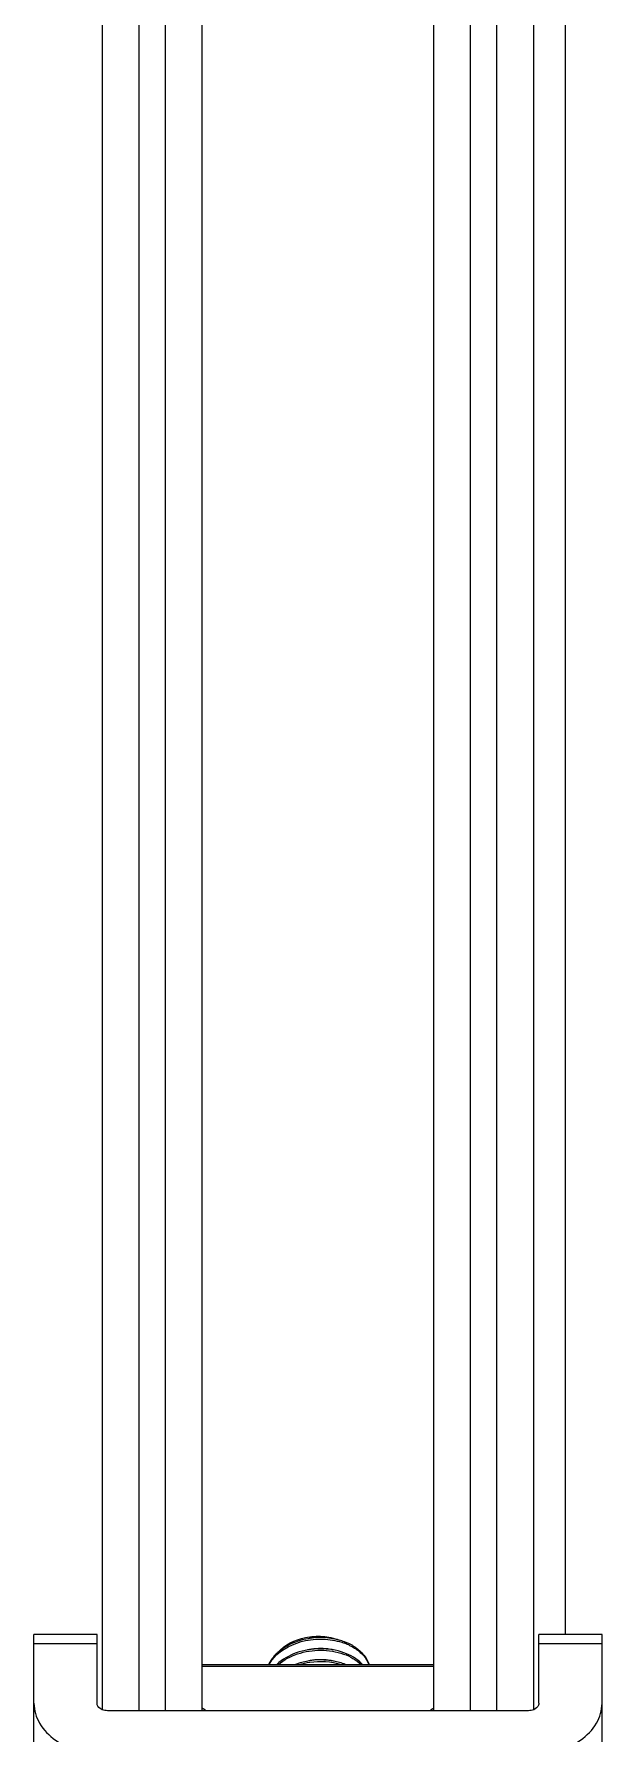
# Model space of a CAD drawing. Extents: x 12300 to 361047, y -1498650 to 1244242.
# Drawn here: x 266763 to 266956, y 111841 to 112418 of the extents above; entities that cross this region are included whole.
import ezdxf

# ---------------------------------------------------------------- set-up
doc = ezdxf.new("R2010")
doc.units = 0
doc.header["$LTSCALE"] = 1000
doc.header["$MEASUREMENT"] = 0
doc.layers.get('0').update_dxf_attribs({"color": 8, "linetype": 'CONTINUOUS'})
doc.layers.add('TEXT', color=3, linetype='CONTINUOUS')

# ---------------------------------------------------------------- blocks, each defined once
blk = doc.blocks.new('KZDJ')
at = {"layer": 'TEXT', "linetype": 'Continuous'}
for p, q in [((2419829.5, 263665.43), (2419829.5, 264685.78)), ((2419845.15, 263664.97), (2419845.15, 264685.78)), ((2419856.33, 263664.97), (2419856.33, 264685.78)), ((2419871.99, 263664.97), (2419871.99, 264685.78)), ((2419970.37, 263664.97), (2419970.37, 264685.78)), ((2419986.03, 263664.97), (2419986.03, 264685.78)), ((2419997.21, 263664.97), (2419997.21, 264685.78)), ((2420012.86, 263665.43), (2420012.86, 264685.78)), ((2420026.28, 264677.05), (2420026.28, 263697.36)), ((2419800.43, 263478.39), (2419800.43, 263697.36)), ((2419827.26, 263697.36), (2419800.43, 263697.36)), ((2419827.26, 263693.43), (2419800.43, 263693.43)), ((2419827.26, 263668.13), (2419827.26, 263697.36)), ((2420015.09, 263668.13), (2420015.09, 263697.36)), ((2420041.93, 263697.36), (2420015.09, 263697.36)), ((2420041.93, 263693.43), (2420015.09, 263693.43)), ((2420041.93, 263478.39), (2420041.93, 263697.36)), ((2419871.99, 263684.6), (2419970.37, 263684.6)), ((2419871.99, 263683.94), (2419970.37, 263683.94)), ((2420010.62, 263664.97), (2419831.74, 263664.97)), ((2419872.77, 263665.56), (2419873.33, 263664.97)), ((2419969.03, 263664.97), (2419969.59, 263665.56))]:
    blk.add_line(p, q, dxfattribs=at)
for centre, radius, start, end in [((2419923.19, 263669.39), 26.52, 69.47029, 74.87734), ((2419923.54, 263669.8), 25.46, 69.69385, 69.89616), ((2419923.9, 263670.73), 24.46, 65.03642, 69.72426), ((2419922.14, 263665.56), 25.82, 100.3047, 102.2499), ((2419922.18, 263660.62), 26.02, 99.56009, 100.81297), ((2419928.73, 263673.9), 15.63, 43.29, 44.87079)]:
    blk.add_arc(centre, radius, start, end, dxfattribs=at)
for points, knots in [([(2419902.41, 263687.43), (2419905.76, 263691.3), (2419913.58, 263695.03), (2419924.22, 263695.72), (2419929.74, 263694.64), (2419932.29, 263693.71)], [0, 0, 0, 0, 0.481069, 0.745193, 1, 1, 1, 1]), ([(2419939.81, 263684.93), (2419937.71, 263687.04), (2419931.95, 263690.31), (2419922.07, 263691.82), (2419912, 263690.17), (2419906.01, 263686.8), (2419903.69, 263684.61)], [0, 0, 0, 0, 0.229048, 0.489241, 0.755135, 1, 1, 1, 1]), ([(2419930.1, 263695), (2419925.59, 263696.22), (2419916.16, 263696.48), (2419907.37, 263692.66), (2419904.06, 263689.7)], [0, 0, 0, 0, 0.51374, 1, 1, 1, 1]), ([(2419904.07, 263689.69), (2419906.99, 263693.05), (2419913.8, 263696.29), (2419923.07, 263696.85), (2419927.9, 263695.85), (2419930.11, 263695)], [0, 0, 0, 0, 0.4793, 0.744107, 1, 1, 1, 1]), ([(2419927.05, 263695.68), (2419926.22, 263695.84), (2419922.83, 263696.31), (2419919.35, 263696.1), (2419916.83, 263695.57)], [0, 0, 0, 0, 0.246819, 1, 1, 1, 1]), ([(2419927.8, 263690.78), (2419926.98, 263690.97), (2419923.58, 263691.54), (2419920.07, 263691.43), (2419917.52, 263690.96)], [0, 0, 0, 0, 0.245752, 1, 1, 1, 1]), ([(2419936.97, 263691.97), (2419936.63, 263692.2), (2419935.2, 263693.07), (2419933.67, 263693.78), (2419932.49, 263694.23)], [0, 0, 0, 0, 0.242042, 1, 1, 1, 1]), ([(2419934.22, 263692.91), (2419934.44, 263692.8), (2419935.29, 263692.39), (2419936.12, 263691.92), (2419936.72, 263691.54)], [0, 0, 0, 0, 0.254738, 1, 1, 1, 1]), ([(2419936.72, 263691.54), (2419938.1, 263690.67), (2419940.54, 263688.67), (2419942.26, 263685.99), (2419942.8, 263684.61)], [0, 0, 0, 0, 0.526239, 1, 1, 1, 1]), ([(2419936.97, 263691.97), (2419938.33, 263691.01), (2419940.73, 263688.85), (2419942.37, 263686.04), (2419942.87, 263684.61)], [0, 0, 0, 0, 0.522981, 1, 1, 1, 1]), ([(2419904.06, 263689.7), (2419903.64, 263689.33), (2419902.1, 263687.83), (2419900.82, 263686.03), (2419900.13, 263684.6)], [0, 0, 0, 0, 0.260908, 1, 1, 1, 1]), ([(2419900.44, 263684.61), (2419900.58, 263684.86), (2419901.15, 263685.85), (2419901.84, 263686.78), (2419902.41, 263687.43)], [0, 0, 0, 0, 0.244964, 1, 1, 1, 1]), ([(2419904.34, 263684.61), (2419906.69, 263686.63), (2419912.57, 263689.72), (2419922.32, 263691.19), (2419931.85, 263689.71), (2419937.42, 263686.62), (2419939.51, 263684.63)], [0, 0, 0, 0, 0.246285, 0.511502, 0.770596, 1, 1, 1, 1]), ([(2419932.84, 263684.6), (2419931.22, 263685.24), (2419924.29, 263687.17), (2419916.67, 263686.55), (2419911.59, 263684.65)], [0, 0, 0, 0, 0.243472, 1, 1, 1, 1]), ([(2419913.25, 263684.62), (2419914.69, 263685.06), (2419920.53, 263686.35), (2419926.76, 263685.97), (2419931.02, 263684.65)], [0, 0, 0, 0, 0.252377, 1, 1, 1, 1]), ([(2419927.99, 263686), (2419927.18, 263686.18), (2419923.84, 263686.78), (2419920.38, 263686.7), (2419917.85, 263686.28)], [0, 0, 0, 0, 0.245444, 1, 1, 1, 1]), ([(2419800.43, 263668.13), (2419800.43, 263665.2), (2419802.34, 263658.9), (2419809.63, 263651.68), (2419819.88, 263647.05), (2419827.7, 263645.99), (2419831.74, 263645.99)], [0, 0, 0, 0, 0.209473, 0.444657, 0.712023, 1, 1, 1, 1]), ([(2419829.48, 263665.4), (2419829.15, 263665.54), (2419828.09, 263666.08), (2419827.26, 263667.27), (2419827.26, 263668.13)], [0, 0, 0, 0, 0.2888, 1, 1, 1, 1]), ([(2420010.62, 263645.99), (2420014.66, 263645.99), (2420022.48, 263647.05), (2420032.73, 263651.68), (2420040.02, 263658.9), (2420041.93, 263665.2), (2420041.93, 263668.13)], [0, 0, 0, 0, 0.287977, 0.555343, 0.790527, 1, 1, 1, 1]), ([(2420015.09, 263668.13), (2420015.09, 263667.86), (2420014.86, 263666.63), (2420013.75, 263665.76), (2420012.88, 263665.4)], [0, 0, 0, 0, 0.22722, 1, 1, 1, 1])]:
    blk.add_open_spline(points, degree=3, knots=knots, dxfattribs=at)
for points in [[(2419831.74, 263664.97), (2419830.97, 263664.97), (2419830.18, 263665.11), (2419829.48, 263665.4)], [(2419872, 263666.13), (2419872.28, 263665.98), (2419872.55, 263665.8), (2419872.77, 263665.56)], [(2419969.59, 263665.56), (2419969.81, 263665.8), (2419970.08, 263665.98), (2419970.36, 263666.13)], [(2420012.88, 263665.4), (2420012.17, 263665.11), (2420011.39, 263664.97), (2420010.62, 263664.97)]]:
    blk.add_open_spline(points, degree=3, dxfattribs=at)

msp = doc.modelspace()

# ---------------------------------------------------------------- block references
at = {"color": 3, "xscale": 0.8000000000465661, "yscale": 0.8000000000465661, "zscale": 0.8000000000465661}
msp.add_blockref('KZDJ', (-1669077.44, -99083.53), dxfattribs=at)

doc.saveas('drawing.dxf')
